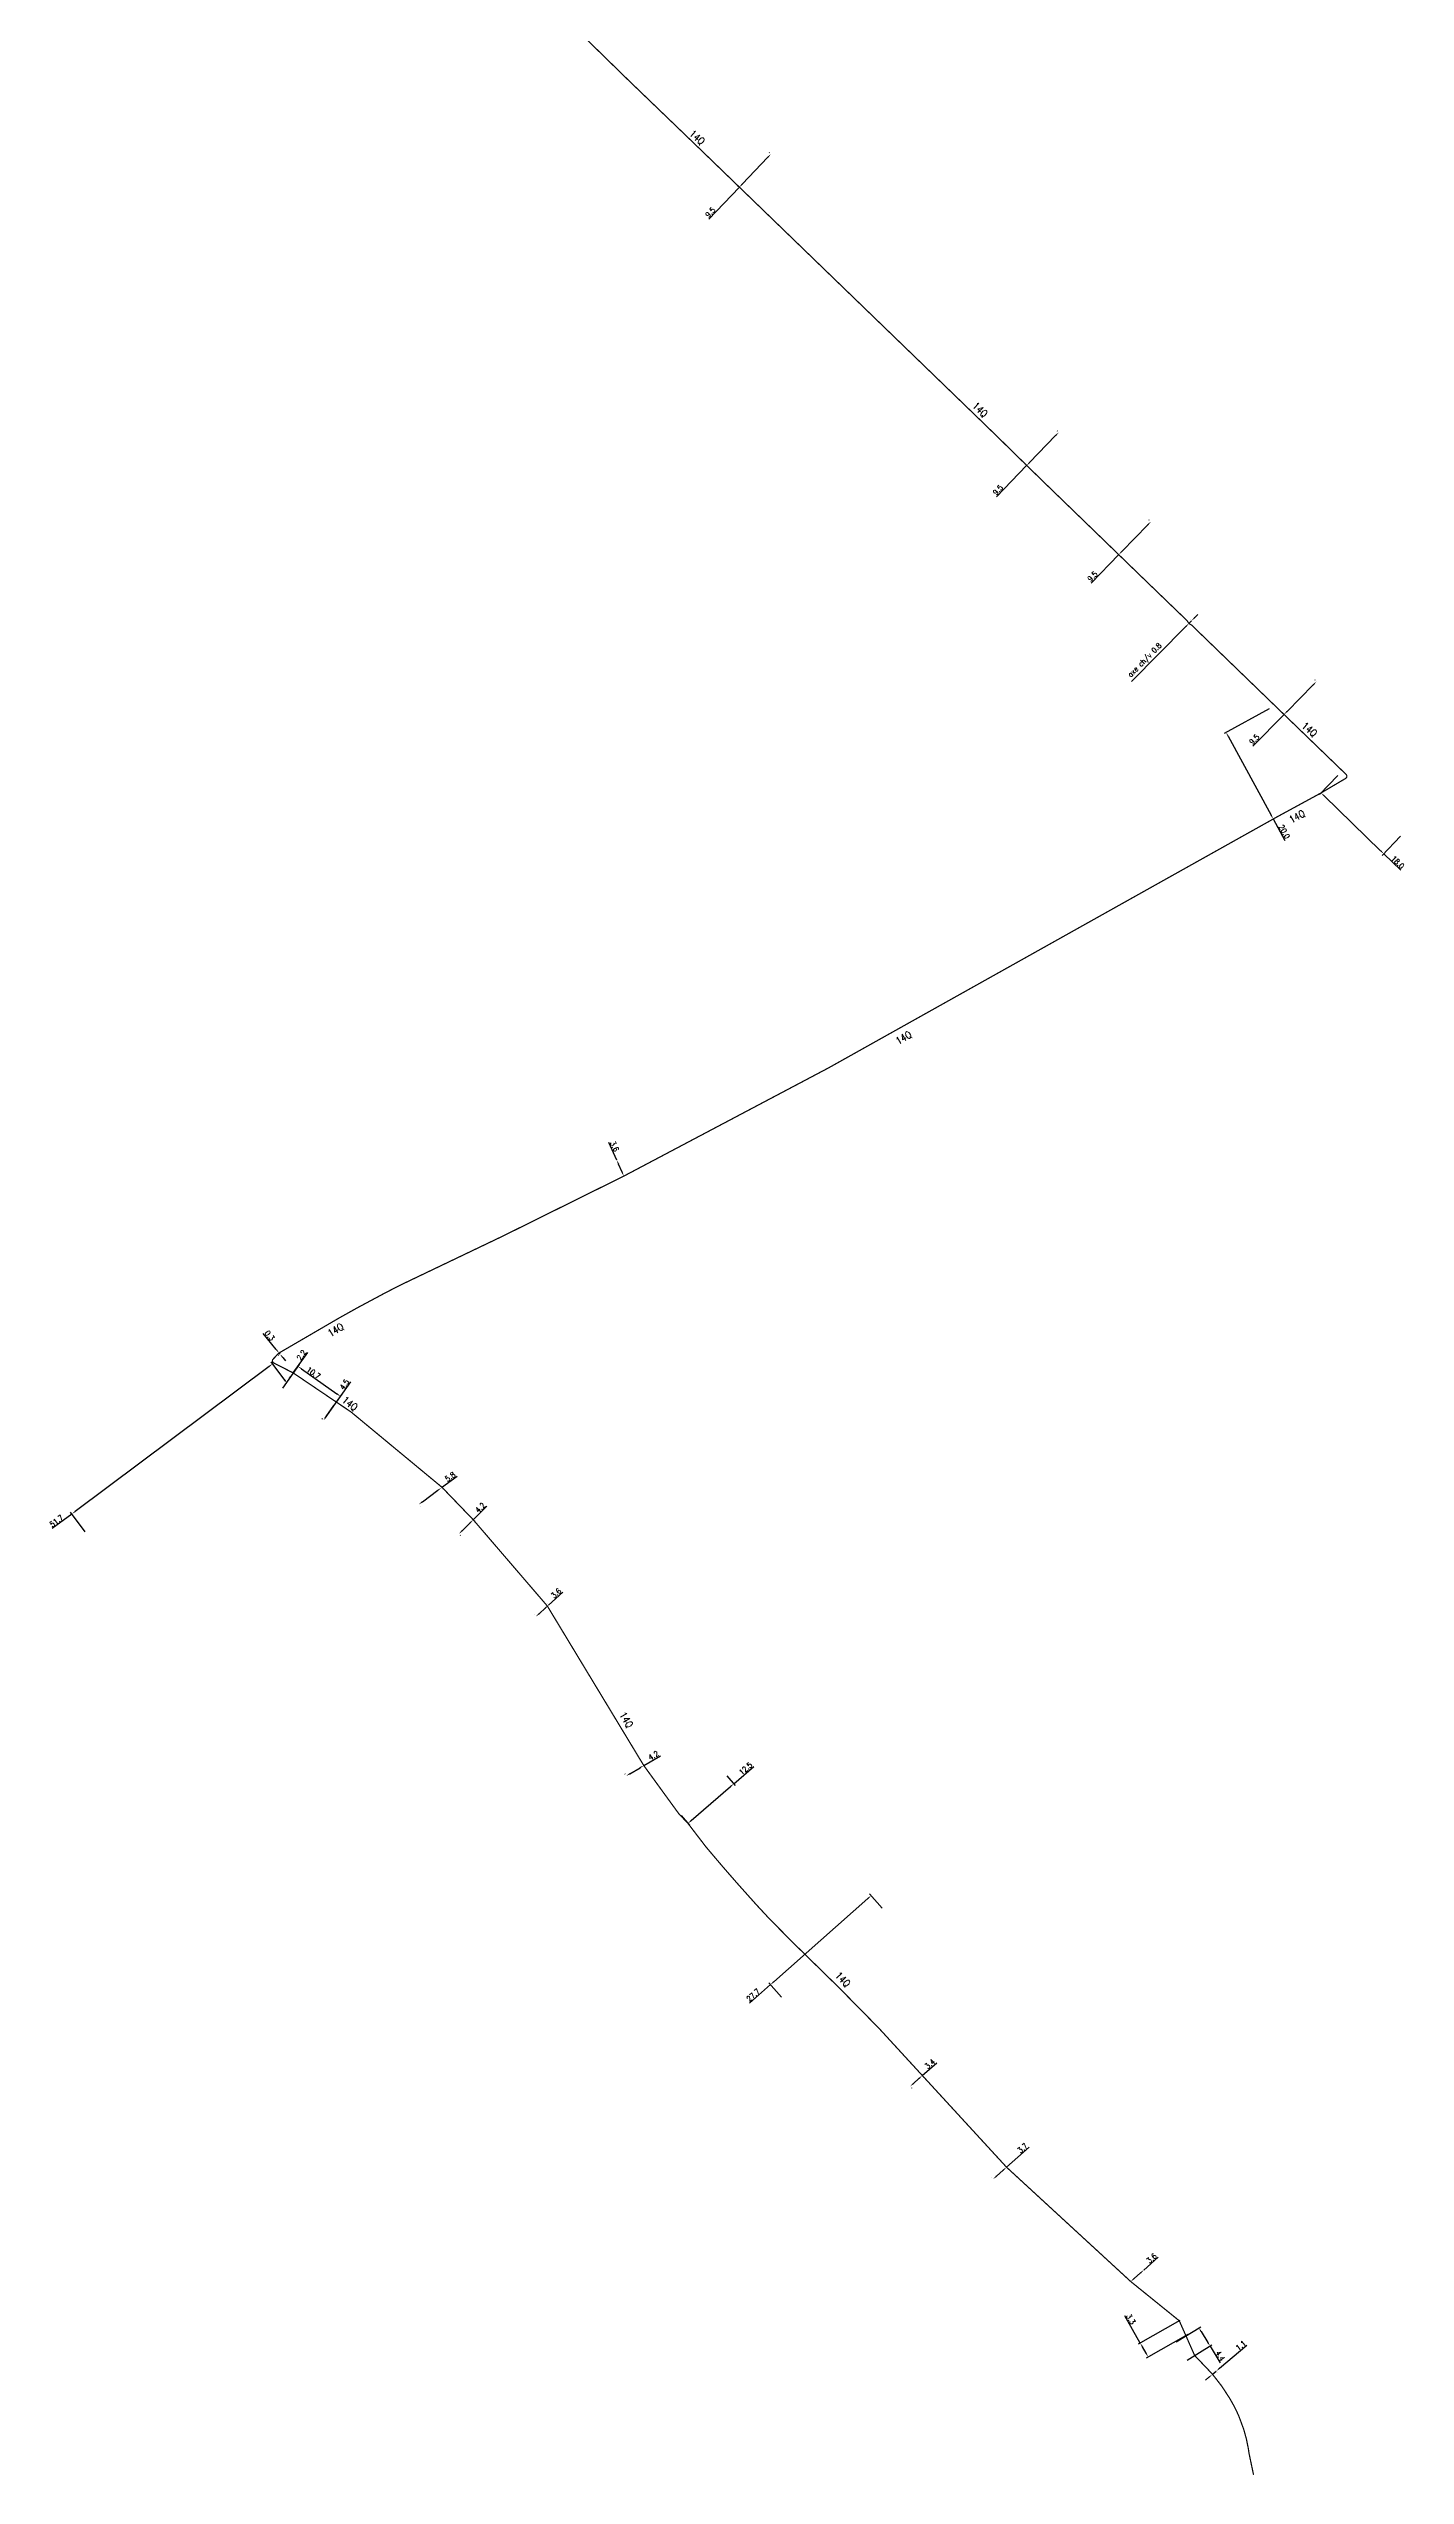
# Model space of a CAD drawing. Header units: millimetres. Extents: x 168002 to 380031, y 128000 to 129000.
# Drawn here: x 168332 to 168611, y 128000 to 128500 of the extents above; entities that cross this region are included whole.
import ezdxf
from ezdxf.enums import TextEntityAlignment as Align

# ---------------------------------------------------------------- set-up
doc = ezdxf.new("R2010")
doc.units = ezdxf.units.MM
doc.header["$PDMODE"] = 34
doc.layers.get('Defpoints').update_dxf_attribs({"linetype": 'CONTINUOUS'})
doc.layers.add('S_100', color=5, linetype='CONTINUOUS')
doc.styles.get("Standard").update_dxf_attribs({"font": 'romans.shx', "width": 0.85})
doc.dimstyles.get("Standard").update_dxf_attribs({"dimtxt": 1.5, "dimasz": 1.2, "dimexe": 0.625, "dimexo": 0.625, "dimgap": 0.25, "dimtad": 1, "dimdec": 1, "dimzin": 0, "dimdsep": 46, "dimtxsty": 'Standard', "dimcen": -0.5, "dimadec": 0, "dimazin": 0, "dimtfac": 1, "dimtdec": 1, "dimtmove": 0, "dimatfit": 3, "dimfxl": 0, "dimtolj": 1, "dimtzin": 0, "dimarcsym": 0})

# ---------------------------------------------------------------- blocks, each defined once
blk = doc.blocks.new('*D0')
at = {"layer": 'Defpoints', "color": 0, "linetype": 'Continuous', "transparency": 16777216}
for p in [(168571.59, 128020.7), (168572.43, 128021.41), (168572.44, 128021.4)]:
    blk.add_point(p, dxfattribs=at)
at = {"layer": 'S_100', "color": 0, "linetype": 'Continuous', "lineweight": -2, "transparency": 16777216}
for p, q in [((168573.13, 128021.98), (168578.71, 128026.72)), ((168570.92, 128020.11), (168570.23, 128019.52)), ((168571.6, 128020.69), (168572.44, 128021.4)), ((168571.9, 128020.34), (168571.91, 128020.33)), ((168572.74, 128021.05), (168572.75, 128021.04))]:
    blk.add_line(p, q, dxfattribs=at)
at = {"layer": 'S_100', "color": 0, "linetype": 'Continuous', "transparency": 16777216}
for points in [[(168570.82, 128020.22), (168571.01, 128019.99), (168571.6, 128020.69)], [(168573.03, 128022.1), (168573.22, 128021.87), (168572.44, 128021.4)]]:
    blk.add_solid(points, dxfattribs=at)
at = {"layer": 'S_100', "color": 0, "linetype": 'Continuous', "transparency": 16777216, "insert": (168577.48, 128026.66), "char_height": 1.125, "attachment_point": 5, "rotation": 40.3373}
blk.add_mtext('\\A1;1.1', dxfattribs=at)
blk = doc.blocks.new('*D1')
at = {"layer": 'Defpoints', "color": 0, "linetype": 'Continuous', "transparency": 16777216}
for p in [(168568.84, 128030.29), (168563.73, 128027.16), (168566.02, 128023.41)]:
    blk.add_point(p, dxfattribs=at)
at = {"layer": 'S_100', "color": 0, "linetype": 'Continuous', "lineweight": -2, "transparency": 16777216}
for p, q in [((168564.13, 128027.41), (168569.24, 128030.54)), ((168569.31, 128029.53), (168570.67, 128027.31)), ((168566.42, 128023.65), (168571.54, 128026.79)), ((168571.14, 128026.54), (168573.24, 128023.11))]:
    blk.add_line(p, q, dxfattribs=at)
at = {"layer": 'S_100', "color": 0, "linetype": 'Continuous', "transparency": 16777216}
for points in [[(168569.44, 128029.61), (168569.19, 128029.45), (168568.84, 128030.29)], [(168570.8, 128027.39), (168570.54, 128027.23), (168571.14, 128026.54)]]:
    blk.add_solid(points, dxfattribs=at)
at = {"layer": 'S_100', "color": 0, "linetype": 'Continuous', "transparency": 16777216, "insert": (168573.25, 128024.53), "char_height": 1.125, "attachment_point": 5, "rotation": 301.4668}
blk.add_mtext('\\A1;4.4', dxfattribs=at)
blk = doc.blocks.new('*D2')
at = {"layer": 'Defpoints', "color": 0, "linetype": 'Continuous', "transparency": 16777216}
for p in [(168565.36, 128032.05), (168566.99, 128029.19), (168558.4, 128024.29)]:
    blk.add_point(p, dxfattribs=at)
at = {"layer": 'S_100', "color": 0, "linetype": 'Continuous', "lineweight": -2, "transparency": 16777216}
for p, q in [((168556.77, 128027.16), (168553.57, 128032.76)), ((168564.95, 128031.82), (168556.36, 128026.93)), ((168566.58, 128028.95), (168557.99, 128024.06)), ((168557.95, 128025.07), (168557.21, 128026.38))]:
    blk.add_line(p, q, dxfattribs=at)
at = {"layer": 'S_100', "color": 0, "linetype": 'Continuous', "transparency": 16777216}
for points in [[(168557.34, 128026.45), (168557.08, 128026.3), (168556.77, 128027.16)], [(168558.08, 128025.15), (168557.82, 128025), (168558.4, 128024.29)]]:
    blk.add_solid(points, dxfattribs=at)
at = {"layer": 'S_100', "color": 0, "linetype": 'Continuous', "transparency": 16777216, "insert": (168554.81, 128032.1), "char_height": 1.125, "attachment_point": 5, "rotation": 299.6676}
blk.add_mtext('\\A1;3.3', dxfattribs=at)
blk = doc.blocks.new('*D3')
at = {"layer": 'Defpoints', "color": 0, "linetype": 'Continuous', "transparency": 16777216}
for p in [(168554.79, 128039.85), (168557.5, 128042.22), (168557.5, 128042.22)]:
    blk.add_point(p, dxfattribs=at)
at = {"layer": 'S_100', "color": 0, "linetype": 'Continuous', "lineweight": -2, "transparency": 16777216}
for p, q in [((168557.5, 128042.22), (168560.48, 128044.84)), ((168555.47, 128040.44), (168556.82, 128041.63))]:
    blk.add_line(p, q, dxfattribs=at)
at = {"layer": 'S_100', "color": 0, "linetype": 'Continuous', "transparency": 16777216}
for points in [[(168555.37, 128040.55), (168555.57, 128040.33), (168554.79, 128039.85)], [(168556.72, 128041.74), (168556.92, 128041.51), (168557.5, 128042.22)]]:
    blk.add_solid(points, dxfattribs=at)
at = {"layer": 'S_100', "color": 0, "linetype": 'Continuous', "transparency": 16777216, "insert": (168559.1, 128044.62), "char_height": 1.125, "attachment_point": 5, "rotation": 41.2742}
blk.add_mtext('\\A1;3.6', dxfattribs=at)
blk = doc.blocks.new('*D4')
at = {"layer": 'Defpoints', "color": 0, "linetype": 'Continuous', "transparency": 16777216}
for p in [(168529.2, 128063.4), (168526.43, 128060.95), (168526.43, 128060.94)]:
    blk.add_point(p, dxfattribs=at)
at = {"layer": 'S_100', "color": 0, "linetype": 'Continuous', "lineweight": -2, "transparency": 16777216}
for p, q in [((168527.1, 128061.55), (168528.52, 128062.81)), ((168528.89, 128063.75), (168528.88, 128063.76)), ((168529.19, 128063.41), (168533.89, 128067.57)), ((168526.12, 128061.29), (168526.12, 128061.3))]:
    blk.add_line(p, q, dxfattribs=at)
at = {"layer": 'S_100', "color": 0, "linetype": 'Continuous', "transparency": 16777216}
for points in [[(168528.42, 128062.92), (168528.62, 128062.7), (168529.19, 128063.41)], [(168527, 128061.66), (168527.2, 128061.43), (168526.43, 128060.95)]]:
    blk.add_solid(points, dxfattribs=at)
at = {"layer": 'S_100', "color": 0, "linetype": 'Continuous', "transparency": 16777216, "insert": (168532.5, 128067.34), "char_height": 1.125, "attachment_point": 5, "rotation": 41.5813}
blk.add_mtext('\\A1;3.7', dxfattribs=at)
blk = doc.blocks.new('*D5')
at = {"layer": 'Defpoints', "color": 0, "linetype": 'Continuous', "transparency": 16777216}
for p in [(168509.28, 128080.09), (168509.32, 128080.05), (168511.78, 128082.33)]:
    blk.add_point(p, dxfattribs=at)
at = {"layer": 'S_100', "color": 0, "linetype": 'Continuous', "lineweight": -2, "transparency": 16777216}
for p, q in [((168511.81, 128082.29), (168514.79, 128084.95)), ((168509.59, 128079.74), (168509.63, 128079.7)), ((168509.99, 128080.65), (168511.14, 128081.69)), ((168512.09, 128081.98), (168512.13, 128081.94))]:
    blk.add_line(p, q, dxfattribs=at)
at = {"layer": 'S_100', "color": 0, "linetype": 'Continuous', "transparency": 16777216}
for points in [[(168509.89, 128080.76), (168510.09, 128080.54), (168509.32, 128080.05)], [(168511.04, 128081.8), (168511.24, 128081.57), (168511.81, 128082.29)]]:
    blk.add_solid(points, dxfattribs=at)
at = {"layer": 'S_100', "color": 0, "linetype": 'Continuous', "transparency": 16777216, "insert": (168513.39, 128084.7), "char_height": 1.125, "attachment_point": 5, "rotation": 41.852}
blk.add_mtext('\\A1;3.4', dxfattribs=at)
blk = doc.blocks.new('*D6')
at = {"layer": 'Defpoints', "color": 0, "linetype": 'Continuous', "transparency": 16777216}
for p in [(168503.89, 128116.42), (168480.53, 128101.03), (168483.14, 128098.07)]:
    blk.add_point(p, dxfattribs=at)
at = {"layer": 'S_100', "color": 0, "linetype": 'Continuous', "lineweight": -2, "transparency": 16777216}
for p, q in [((168500.6, 128118.78), (168481.2, 128101.62)), ((168503.58, 128116.77), (168500.97, 128119.73)), ((168480.53, 128101.03), (168476.22, 128097.22)), ((168482.83, 128098.42), (168480.22, 128101.38))]:
    blk.add_line(p, q, dxfattribs=at)
at = {"layer": 'S_100', "color": 0, "linetype": 'Continuous', "transparency": 16777216}
for points in [[(168500.5, 128118.89), (168500.7, 128118.67), (168501.28, 128119.38)], [(168481.1, 128101.74), (168481.3, 128101.51), (168480.53, 128101.03)]]:
    blk.add_solid(points, dxfattribs=at)
at = {"layer": 'S_100', "color": 0, "linetype": 'Continuous', "transparency": 16777216, "insert": (168476.96, 128098.87), "char_height": 1.125, "attachment_point": 5, "rotation": 41.4829}
blk.add_mtext('\\A1;27.7', dxfattribs=at)
blk = doc.blocks.new('*D7')
at = {"layer": 'Defpoints', "color": 0, "linetype": 'Continuous', "transparency": 16777216}
for p in [(168471.24, 128144.44), (168472.96, 128142.45), (168461.8, 128136.25)]:
    blk.add_point(p, dxfattribs=at)
at = {"layer": 'S_100', "color": 0, "linetype": 'Continuous', "lineweight": -2, "transparency": 16777216}
for p, q in [((168471.55, 128144.09), (168473.27, 128142.1)), ((168472.96, 128142.45), (168477.08, 128146.02)), ((168464.2, 128134.85), (168472.28, 128141.86)), ((168462.1, 128135.9), (168463.83, 128133.91))]:
    blk.add_line(p, q, dxfattribs=at)
at = {"layer": 'S_100', "color": 0, "linetype": 'Continuous', "transparency": 16777216}
for points in [[(168472.18, 128141.98), (168472.38, 128141.75), (168472.96, 128142.45)], [(168464.1, 128134.97), (168464.3, 128134.74), (168463.52, 128134.26)]]:
    blk.add_solid(points, dxfattribs=at)
at = {"layer": 'S_100', "color": 0, "linetype": 'Continuous', "transparency": 16777216, "insert": (168475.4, 128145.56), "char_height": 1.125, "attachment_point": 5, "rotation": 40.9268}
blk.add_mtext('\\A1;12.5', dxfattribs=at)
blk = doc.blocks.new('*D8')
at = {"layer": 'Defpoints', "color": 0, "linetype": 'Continuous', "transparency": 16777216}
for p in [(168450.76, 128144.04), (168450.78, 128144.01), (168454.42, 128146.17)]:
    blk.add_point(p, dxfattribs=at)
at = {"layer": 'S_100', "color": 0, "linetype": 'Continuous', "lineweight": -2, "transparency": 16777216}
for p, q in [((168454.4, 128146.2), (168457.82, 128148.22)), ((168450.54, 128144.41), (168450.52, 128144.45)), ((168451.54, 128144.5), (168453.63, 128145.74)), ((168454.18, 128146.57), (168454.16, 128146.6))]:
    blk.add_line(p, q, dxfattribs=at)
at = {"layer": 'S_100', "color": 0, "linetype": 'Continuous', "transparency": 16777216}
for points in [[(168451.46, 128144.63), (168451.61, 128144.37), (168450.76, 128144.04)], [(168453.55, 128145.87), (168453.7, 128145.61), (168454.4, 128146.2)]]:
    blk.add_solid(points, dxfattribs=at)
at = {"layer": 'S_100', "color": 0, "linetype": 'Continuous', "transparency": 16777216, "insert": (168456.41, 128148.26), "char_height": 1.125, "attachment_point": 5, "rotation": 30.6422}
blk.add_mtext('\\A1;4.2', dxfattribs=at)
blk = doc.blocks.new('*D9')
at = {"layer": 'Defpoints', "color": 0, "linetype": 'Continuous', "transparency": 16777216}
for p in [(168434.79, 128179.26), (168432.15, 128176.88), (168432.15, 128176.87)]:
    blk.add_point(p, dxfattribs=at)
at = {"layer": 'S_100', "color": 0, "linetype": 'Continuous', "lineweight": -2, "transparency": 16777216}
for p, q in [((168432.82, 128177.48), (168434.11, 128178.66)), ((168434.47, 128179.6), (168434.47, 128179.61)), ((168434.78, 128179.26), (168437.73, 128181.93)), ((168431.84, 128177.22), (168431.83, 128177.23))]:
    blk.add_line(p, q, dxfattribs=at)
at = {"layer": 'S_100', "color": 0, "linetype": 'Continuous', "transparency": 16777216}
for points in [[(168434.01, 128178.77), (168434.21, 128178.54), (168434.78, 128179.26)], [(168432.72, 128177.59), (168432.92, 128177.37), (168432.15, 128176.88)]]:
    blk.add_solid(points, dxfattribs=at)
at = {"layer": 'S_100', "color": 0, "linetype": 'Continuous', "transparency": 16777216, "insert": (168436.34, 128181.69), "char_height": 1.125, "attachment_point": 5, "rotation": 42.1435}
blk.add_mtext('\\A1;3.6', dxfattribs=at)
blk = doc.blocks.new('*D10')
at = {"layer": 'Defpoints', "color": 0, "linetype": 'Continuous', "transparency": 16777216}
for p in [(168416.22, 128194), (168416.29, 128193.93), (168419.17, 128196.92)]:
    blk.add_point(p, dxfattribs=at)
at = {"layer": 'S_100', "color": 0, "linetype": 'Continuous', "lineweight": -2, "transparency": 16777216}
for p, q in [((168419.24, 128196.85), (168422.06, 128199.65)), ((168416.55, 128193.67), (168416.62, 128193.6)), ((168416.93, 128194.56), (168418.6, 128196.22)), ((168419.5, 128196.59), (168419.57, 128196.52))]:
    blk.add_line(p, q, dxfattribs=at)
at = {"layer": 'S_100', "color": 0, "linetype": 'Continuous', "transparency": 16777216}
for points in [[(168416.82, 128194.67), (168417.04, 128194.46), (168416.29, 128193.93)], [(168418.49, 128196.32), (168418.71, 128196.11), (168419.24, 128196.85)]]:
    blk.add_solid(points, dxfattribs=at)
at = {"layer": 'S_100', "color": 0, "linetype": 'Continuous', "transparency": 16777216, "insert": (168420.69, 128199.34), "char_height": 1.125, "attachment_point": 5, "rotation": 44.7237}
blk.add_mtext('\\A1;4.2', dxfattribs=at)
blk = doc.blocks.new('*D11')
at = {"layer": 'Defpoints', "color": 0, "linetype": 'Continuous', "transparency": 16777216}
for p in [(168412.7, 128203.47), (168408.04, 128200.02), (168408.05, 128200.01)]:
    blk.add_point(p, dxfattribs=at)
at = {"layer": 'S_100', "color": 0, "linetype": 'Continuous', "lineweight": -2, "transparency": 16777216}
for p, q in [((168408.77, 128200.55), (168411.98, 128202.93)), ((168412.71, 128203.46), (168415.9, 128205.83)), ((168412.98, 128203.09), (168412.99, 128203.09)), ((168408.32, 128199.64), (168408.32, 128199.64))]:
    blk.add_line(p, q, dxfattribs=at)
at = {"layer": 'S_100', "color": 0, "linetype": 'Continuous', "transparency": 16777216}
for points in [[(168411.89, 128203.05), (168412.07, 128202.81), (168412.71, 128203.46)], [(168408.68, 128200.67), (168408.86, 128200.43), (168408.05, 128200.01)]]:
    blk.add_solid(points, dxfattribs=at)
at = {"layer": 'S_100', "color": 0, "linetype": 'Continuous', "transparency": 16777216, "insert": (168414.5, 128205.72), "char_height": 1.125, "attachment_point": 5, "rotation": 36.5068}
blk.add_mtext('\\A1;5.8', dxfattribs=at)
blk = doc.blocks.new('*D12')
at = {"layer": 'Defpoints', "color": 0, "linetype": 'Continuous', "transparency": 16777216}
for p in [(168391.17, 128220.99), (168388.43, 128217.42), (168388.57, 128217.32)]:
    blk.add_point(p, dxfattribs=at)
at = {"layer": 'S_100', "color": 0, "linetype": 'Continuous', "lineweight": -2, "transparency": 16777216}
for p, q in [((168391.03, 128221.09), (168393.98, 128225.26)), ((168388.95, 128218.15), (168390.51, 128220.36)), ((168390.79, 128221.26), (168390.65, 128221.36)), ((168388.19, 128217.59), (168388.05, 128217.69))]:
    blk.add_line(p, q, dxfattribs=at)
at = {"layer": 'S_100', "color": 0, "linetype": 'Continuous', "transparency": 16777216}
for points in [[(168388.83, 128218.24), (168389.08, 128218.06), (168388.43, 128217.42)], [(168390.39, 128220.44), (168390.63, 128220.27), (168391.03, 128221.09)]]:
    blk.add_solid(points, dxfattribs=at)
at = {"layer": 'S_100', "color": 0, "linetype": 'Continuous', "transparency": 16777216, "insert": (168392.68, 128224.72), "char_height": 1.125, "attachment_point": 5, "rotation": 54.7462}
blk.add_mtext('\\A1;4.5', dxfattribs=at)
blk = doc.blocks.new('*D13')
at = {"layer": 'Defpoints', "color": 0, "linetype": 'Continuous', "transparency": 16777216}
for p in [(168379.7, 128223.59), (168391.87, 128222.28), (168388.43, 128217.42)]:
    blk.add_point(p, dxfattribs=at)
at = {"layer": 'S_100', "color": 0, "linetype": 'Continuous', "lineweight": -2, "transparency": 16777216}
for p, q in [((168379.97, 128223.97), (168383.4, 128228.83)), ((168383.87, 128227.93), (168391.13, 128222.79)), ((168388.7, 128217.8), (168392.14, 128222.66))]:
    blk.add_line(p, q, dxfattribs=at)
at = {"layer": 'S_100', "color": 0, "linetype": 'Continuous', "transparency": 16777216}
for points in [[(168383.95, 128228.05), (168383.78, 128227.81), (168383.13, 128228.45)], [(168391.22, 128222.92), (168391.05, 128222.67), (168391.87, 128222.28)]]:
    blk.add_solid(points, dxfattribs=at)
at = {"layer": 'S_100', "color": 0, "linetype": 'Continuous', "transparency": 16777216, "insert": (168386.32, 128227.12), "char_height": 1.125, "attachment_point": 5, "rotation": 324.7462}
blk.add_mtext('\\A1;10.7', dxfattribs=at)
blk = doc.blocks.new('*D14')
at = {"layer": 'Defpoints', "color": 0, "linetype": 'Continuous', "transparency": 16777216}
for p in [(168380.87, 128225.3), (168380.89, 128225.29), (168382.16, 128227.08)]:
    blk.add_point(p, dxfattribs=at)
at = {"layer": 'S_100', "color": 0, "linetype": 'Continuous', "lineweight": -2, "transparency": 16777216}
for p, q in [((168382.14, 128227.1), (168385.13, 128231.33)), ((168380.51, 128225.56), (168380.49, 128225.57)), ((168381.39, 128226.04), (168381.62, 128226.36)), ((168381.78, 128227.35), (168381.76, 128227.37))]:
    blk.add_line(p, q, dxfattribs=at)
at = {"layer": 'S_100', "color": 0, "linetype": 'Continuous', "transparency": 16777216}
for points in [[(168381.27, 128226.12), (168381.51, 128225.95), (168380.87, 128225.3)], [(168381.5, 128226.45), (168381.74, 128226.28), (168382.14, 128227.1)]]:
    blk.add_solid(points, dxfattribs=at)
at = {"layer": 'S_100', "color": 0, "linetype": 'Continuous', "transparency": 16777216, "insert": (168383.83, 128230.79), "char_height": 1.125, "attachment_point": 5, "rotation": 54.7462}
blk.add_mtext('\\A1;2.2', dxfattribs=at)
blk = doc.blocks.new('*D15')
at = {"layer": 'Defpoints', "color": 0, "linetype": 'Continuous', "transparency": 16777216}
for p in [(168380.9, 128224.97), (168336.49, 128198.03), (168339.5, 128194.01)]:
    blk.add_point(p, dxfattribs=at)
at = {"layer": 'S_100', "color": 0, "linetype": 'Continuous', "lineweight": -2, "transparency": 16777216}
for p, q in [((168377.18, 128228.45), (168337.21, 128198.57)), ((168380.62, 128225.34), (168377.62, 128229.36)), ((168336.49, 128198.03), (168332.46, 128195.02)), ((168339.21, 128194.39), (168336.21, 128198.41))]:
    blk.add_line(p, q, dxfattribs=at)
at = {"layer": 'S_100', "color": 0, "linetype": 'Continuous', "transparency": 16777216}
for points in [[(168377.09, 128228.57), (168377.27, 128228.33), (168377.9, 128228.99)], [(168337.12, 128198.69), (168337.3, 128198.45), (168336.49, 128198.03)]]:
    blk.add_solid(points, dxfattribs=at)
at = {"layer": 'S_100', "color": 0, "linetype": 'Continuous', "transparency": 16777216, "insert": (168333.32, 128196.6), "char_height": 1.125, "attachment_point": 5, "rotation": 36.7782}
blk.add_mtext('\\A1;51.7', dxfattribs=at)
blk = doc.blocks.new('*D16')
at = {"layer": 'Defpoints', "color": 0, "linetype": 'Continuous', "transparency": 16777216}
for p in [(168379.26, 128231.25), (168379.41, 128230.98), (168379.45, 128231.02)]:
    blk.add_point(p, dxfattribs=at)
at = {"layer": 'S_100', "color": 0, "linetype": 'Continuous', "lineweight": -2, "transparency": 16777216}
for p, q in [((168378.65, 128231.92), (168375.96, 128235.24)), ((168378.9, 128230.96), (168378.85, 128230.92)), ((168379.09, 128230.73), (168379.04, 128230.69)), ((168379.41, 128230.98), (168379.22, 128231.22)), ((168379.97, 128230.28), (168380.54, 128229.58))]:
    blk.add_line(p, q, dxfattribs=at)
at = {"layer": 'S_100', "color": 0, "linetype": 'Continuous', "transparency": 16777216}
for points in [[(168378.77, 128232.01), (168378.53, 128231.82), (168379.22, 128231.22)], [(168380.09, 128230.38), (168379.85, 128230.19), (168379.41, 128230.98)]]:
    blk.add_solid(points, dxfattribs=at)
at = {"layer": 'S_100', "color": 0, "linetype": 'Continuous', "transparency": 16777216, "insert": (168377.29, 128234.79), "char_height": 1.125, "attachment_point": 5, "rotation": 308.9512}
blk.add_mtext('\\A1;0.3', dxfattribs=at)
blk = doc.blocks.new('*D17')
at = {"layer": 'Defpoints', "color": 0, "linetype": 'Continuous', "transparency": 16777216}
for p in [(168448.83, 128270.96), (168448.83, 128270.96), (168450.29, 128267.67)]:
    blk.add_point(p, dxfattribs=at)
at = {"layer": 'S_100', "color": 0, "linetype": 'Continuous', "lineweight": -2, "transparency": 16777216}
for p, q in [((168448.83, 128270.96), (168447.22, 128274.59)), ((168449.93, 128268.49), (168449.2, 128270.13))]:
    blk.add_line(p, q, dxfattribs=at)
at = {"layer": 'S_100', "color": 0, "linetype": 'Continuous', "transparency": 16777216}
for points in [[(168449.34, 128270.19), (168449.06, 128270.07), (168448.83, 128270.96)], [(168450.07, 128268.55), (168449.79, 128268.43), (168450.29, 128267.67)]]:
    blk.add_solid(points, dxfattribs=at)
at = {"layer": 'S_100', "color": 0, "linetype": 'Continuous', "transparency": 16777216, "insert": (168448.39, 128273.81), "char_height": 1.125, "attachment_point": 5, "rotation": 293.9453}
blk.add_mtext('\\A1;3.6', dxfattribs=at)
blk = doc.blocks.new('*D18')
at = {"layer": 'Defpoints', "color": 0, "linetype": 'Continuous', "transparency": 16777216}
for p in [(168597.85, 128350.57), (168610.76, 128338.03), (168606.96, 128334.11)]:
    blk.add_point(p, dxfattribs=at)
at = {"layer": 'S_100', "color": 0, "linetype": 'Continuous', "lineweight": -2, "transparency": 16777216}
for p, q in [((168597.52, 128350.23), (168593.72, 128346.31)), ((168594.69, 128346.02), (168606.32, 128334.74)), ((168610.44, 128337.7), (168606.63, 128333.78)), ((168606.96, 128334.11), (168610.46, 128330.72))]:
    blk.add_line(p, q, dxfattribs=at)
at = {"layer": 'S_100', "color": 0, "linetype": 'Continuous', "transparency": 16777216}
for points in [[(168594.8, 128346.13), (168594.59, 128345.92), (168594.05, 128346.65)], [(168606.42, 128334.85), (168606.21, 128334.63), (168606.96, 128334.11)]]:
    blk.add_solid(points, dxfattribs=at)
at = {"layer": 'S_100', "color": 0, "linetype": 'Continuous', "transparency": 16777216, "insert": (168609.85, 128332.35), "char_height": 1.125, "attachment_point": 5, "rotation": 315.8521}
blk.add_mtext('\\A1;18.0', dxfattribs=at)
blk = doc.blocks.new('*D19')
at = {"layer": 'Defpoints', "color": 0, "linetype": 'Continuous', "transparency": 16777216}
for p in [(168583.76, 128364.17), (168593.47, 128346.34), (168584.17, 128341.28)]:
    blk.add_point(p, dxfattribs=at)
at = {"layer": 'S_100', "color": 0, "linetype": 'Continuous', "lineweight": -2, "transparency": 16777216}
for p, q in [((168583.35, 128363.95), (168574.05, 128358.88)), ((168574.89, 128358.32), (168583.74, 128342.07)), ((168593.06, 128346.12), (168583.76, 128341.05)), ((168584.17, 128341.28), (168586.58, 128336.85))]:
    blk.add_line(p, q, dxfattribs=at)
at = {"layer": 'S_100', "color": 0, "linetype": 'Continuous', "transparency": 16777216}
for points in [[(168575.02, 128358.39), (168574.76, 128358.24), (168574.46, 128359.11)], [(168583.87, 128342.14), (168583.61, 128341.99), (168584.17, 128341.28)]]:
    blk.add_solid(points, dxfattribs=at)
at = {"layer": 'S_100', "color": 0, "linetype": 'Continuous', "transparency": 16777216, "insert": (168586.45, 128338.65), "char_height": 1.125, "attachment_point": 5, "rotation": 298.5735}
blk.add_mtext('\\A1;20.0', dxfattribs=at)
blk = doc.blocks.new('*D20')
at = {"layer": 'Defpoints', "color": 0, "linetype": 'Continuous', "transparency": 16777216}
for p in [(168593.07, 128369.58), (168593.13, 128369.52), (168586.46, 128362.76)]:
    blk.add_point(p, dxfattribs=at)
at = {"layer": 'S_100', "color": 0, "linetype": 'Continuous', "lineweight": -2, "transparency": 16777216}
for p, q in [((168592.44, 128368.94), (168587.03, 128363.45)), ((168592.8, 128369.85), (168592.74, 128369.91)), ((168586.4, 128362.81), (168579.97, 128356.3)), ((168586.12, 128363.09), (168586.07, 128363.14))]:
    blk.add_line(p, q, dxfattribs=at)
at = {"layer": 'S_100', "color": 0, "linetype": 'Continuous', "transparency": 16777216}
for points in [[(168592.33, 128369.04), (168592.55, 128368.83), (168593.07, 128369.58)], [(168586.93, 128363.56), (168587.14, 128363.35), (168586.4, 128362.81)]]:
    blk.add_solid(points, dxfattribs=at)
at = {"layer": 'S_100', "color": 0, "linetype": 'Continuous', "transparency": 16777216, "insert": (168580.27, 128357.67), "char_height": 1.125, "attachment_point": 5, "rotation": 45.3838}
blk.add_mtext('\\A1;9.5', dxfattribs=at)
blk = doc.blocks.new('*D21')
at = {"layer": 'Defpoints', "color": 0, "linetype": 'Continuous', "transparency": 16777216}
for p in [(168566.79, 128381.56), (168567.35, 128382.14), (168567.36, 128382.13)]:
    blk.add_point(p, dxfattribs=at)
at = {"layer": 'S_100', "color": 0, "linetype": 'Continuous', "lineweight": -2, "transparency": 16777216}
for p, q in [((168567.99, 128382.78), (168568.62, 128383.42)), ((168566.16, 128380.93), (168554.94, 128369.58)), ((168566.46, 128381.89), (168566.46, 128381.9)), ((168567.35, 128382.14), (168566.79, 128381.57)), ((168567.02, 128382.46), (168567.02, 128382.47))]:
    blk.add_line(p, q, dxfattribs=at)
at = {"layer": 'S_100', "color": 0, "linetype": 'Continuous', "transparency": 16777216}
for points in [[(168567.88, 128382.88), (168568.09, 128382.67), (168567.35, 128382.14)], [(168566.05, 128381.03), (168566.27, 128380.82), (168566.79, 128381.57)]]:
    blk.add_solid(points, dxfattribs=at)
at = {"layer": 'S_100', "color": 0, "linetype": 'Continuous', "transparency": 16777216, "insert": (168557.77, 128373.92), "char_height": 1.125, "attachment_point": 5, "rotation": 45.3298}
blk.add_mtext('\\A1;axe ch/v 0.8', dxfattribs=at)
blk = doc.blocks.new('*D22')
at = {"layer": 'Defpoints', "color": 0, "linetype": 'Continuous', "transparency": 16777216}
for p in [(168558.96, 128402.57), (168558.97, 128402.57), (168552.34, 128395.76)]:
    blk.add_point(p, dxfattribs=at)
at = {"layer": 'S_100', "color": 0, "linetype": 'Continuous', "lineweight": -2, "transparency": 16777216}
for p, q in [((168558.63, 128402.89), (168558.63, 128402.9)), ((168558.33, 128401.93), (168552.96, 128396.41)), ((168552.33, 128395.77), (168546.62, 128389.9)), ((168552.01, 128396.09), (168552, 128396.09))]:
    blk.add_line(p, q, dxfattribs=at)
at = {"layer": 'S_100', "color": 0, "linetype": 'Continuous', "transparency": 16777216}
for points in [[(168558.23, 128402.03), (168558.44, 128401.82), (168558.96, 128402.57)], [(168552.86, 128396.52), (168553.07, 128396.31), (168552.33, 128395.77)]]:
    blk.add_solid(points, dxfattribs=at)
at = {"layer": 'S_100', "color": 0, "linetype": 'Continuous', "transparency": 16777216, "insert": (168546.91, 128391.27), "char_height": 1.125, "attachment_point": 5, "rotation": 45.7675}
blk.add_mtext('\\A1;9.5', dxfattribs=at)
blk = doc.blocks.new('*D23')
at = {"layer": 'Defpoints', "color": 0, "linetype": 'Continuous', "transparency": 16777216}
for p in [(168539.94, 128420.94), (168540.04, 128420.85), (168533.43, 128414.02)]:
    blk.add_point(p, dxfattribs=at)
at = {"layer": 'S_100', "color": 0, "linetype": 'Continuous', "lineweight": -2, "transparency": 16777216}
for p, q in [((168539.32, 128420.29), (168533.96, 128414.76)), ((168539.7, 128421.17), (168539.61, 128421.26)), ((168533.34, 128414.11), (168527.13, 128407.7)), ((168533.09, 128414.35), (168533, 128414.44))]:
    blk.add_line(p, q, dxfattribs=at)
at = {"layer": 'S_100', "color": 0, "linetype": 'Continuous', "transparency": 16777216}
for points in [[(168539.21, 128420.39), (168539.42, 128420.19), (168539.94, 128420.94)], [(168533.85, 128414.86), (168534.07, 128414.65), (168533.34, 128414.11)]]:
    blk.add_solid(points, dxfattribs=at)
at = {"layer": 'S_100', "color": 0, "linetype": 'Continuous', "transparency": 16777216, "insert": (168527.42, 128409.08), "char_height": 1.125, "attachment_point": 5, "rotation": 45.9328}
blk.add_mtext('\\A1;9.5', dxfattribs=at)
blk = doc.blocks.new('*D24')
at = {"layer": 'Defpoints', "color": 0, "linetype": 'Continuous', "transparency": 16777216}
for p in [(168480.61, 128478.31), (168480.68, 128478.25), (168474.13, 128471.37)]:
    blk.add_point(p, dxfattribs=at)
at = {"layer": 'S_100', "color": 0, "linetype": 'Continuous', "lineweight": -2, "transparency": 16777216}
for p, q in [((168480.34, 128478.57), (168480.27, 128478.64)), ((168479.99, 128477.66), (168474.68, 128472.09)), ((168474.06, 128471.44), (168467.84, 128464.91)), ((168473.79, 128471.69), (168473.72, 128471.76))]:
    blk.add_line(p, q, dxfattribs=at)
at = {"layer": 'S_100', "color": 0, "linetype": 'Continuous', "transparency": 16777216}
for points in [[(168479.88, 128477.76), (168480.1, 128477.56), (168480.61, 128478.31)], [(168474.57, 128472.19), (168474.79, 128471.98), (168474.06, 128471.44)]]:
    blk.add_solid(points, dxfattribs=at)
at = {"layer": 'S_100', "color": 0, "linetype": 'Continuous', "transparency": 16777216, "insert": (168468.12, 128466.29), "char_height": 1.125, "attachment_point": 5, "rotation": 46.3766}
blk.add_mtext('\\A1;9.5', dxfattribs=at)

msp = doc.modelspace()

# ---------------------------------------------------------------- linework, layer by layer
at = {"layer": 'S_100'}
msp.add_lwpolyline([(168580.11, 128000, 0.25, 0.25, 0), (168580.1, 128000.08, 0.25, 0.25, 0), (168580.1, 128000.08, 0.25, 0.25, 0), (168580.1, 128000.08, 0.25, 0.25, 0), (168579.19, 128004.41, 0.25, 0.25, 0), (168579.04, 128005.43, 0.25, 0.25, 0), (168578.63, 128007.43, 0.25, 0.25, 0), (168578.09, 128009.38, 0.25, 0.25, 0), (168577.04, 128012.22, 0.25, 0.25, 0), (168576.17, 128014.05, 0.25, 0.25, 0), (168575.16, 128015.84, 0.25, 0.25, 0), (168573.48, 128018.39, 0.25, 0.25, 0), (168571.64, 128020.75, 0.25, 0.25, 0.024921), (168571.61, 128020.79, 0.25, 0.25, 0), (168568.04, 128024.54, 0.25, 0.25, -0.086193), (168567.94, 128024.68, 0.25, 0.25, 0), (168564.86, 128031.63, 0.25, 0.25, 0.119092), (168564.72, 128031.82, 0.25, 0.25, 0), (168554.79, 128039.85, 0.25, 0.25, 0), (168529.21, 128063.39, 0.25, 0.25, -0.020935), (168529.18, 128063.42, 0.25, 0.25, 0), (168502.84, 128092.09, 0.25, 0.25, 0), (168494.6, 128100.46, 0.25, 0.25, 0), (168485.27, 128109.59, 0.25, 0.25, 0), (168480.32, 128114.59, 0.25, 0.25, 0), (168477.6, 128117.52, 0.25, 0.25, 0), (168473.65, 128121.94, 0.25, 0.25, 0), (168470.67, 128125.36, 0.25, 0.25, 0), (168467.22, 128129.43, 0.25, 0.25, 0), (168463.52, 128134.26, 0.25, 0.25, 0), (168461.59, 128136.31, 0.25, 0.25, 0), (168454.4, 128146.2, 0.25, 0.25, 0), (168434.51, 128179.08, 0.25, 0.25, 0), (168419.24, 128196.85, 0.25, 0.25, 0), (168412.8, 128203.54, 0.25, 0.25, 0), (168393.99, 128219.11, 0.25, 0.25, 0), (168391.03, 128221.09, 0.25, 0.25, 0), (168382.14, 128227.1, 0.25, 0.25, 0), (168378.12, 128229.16, 0.25, 0.25, -0.504402), (168377.99, 128229.96, 0.25, 0.25, 0), (168379.22, 128231.22, 0.25, 0.25, 0), (168391.67, 128238.47, 0.25, 0.25, 0), (168395.34, 128240.52, 0.25, 0.25, 0), (168400.87, 128243.48, 0.25, 0.25, 0), (168404, 128245.1, 0.25, 0.25, 0), (168425.48, 128255.37, 0.25, 0.25, 0), (168450.29, 128267.67, 0.25, 0.25, 0), (168450.29, 128267.67, 0.25, 0.25, 0), (168492.51, 128289.98, 0.25, 0.25, 0), (168585.02, 128341.74, 0.25, 0.25, 0), (168594.05, 128346.65, 0.25, 0.25, 0), (168599.13, 128349.65, 0.25, 0.25, 0.494646), (168599.13, 128350.52, 0.25, 0.25, 0), (168586.43, 128362.78, 0.25, 0.25, 0), (168567.41, 128381.17, 0.25, 0.25, 0.054026), (168567.33, 128381.24, 0.25, 0.25, 0), (168566.89, 128381.51, 0.25, 0.25, -0.110965), (168566.73, 128381.66, 0.25, 0.25, 0), (168566.44, 128382.11, 0.25, 0.25, 0.057276), (168566.37, 128382.19, 0.25, 0.25, 0), (168563.8, 128384.66, 0.25, 0.25, 0), (168556.07, 128392.12, 0.25, 0.25, 0), (168547.96, 128399.98, 0.25, 0.25, 0), (168536.96, 128410.62, 0.25, 0.25, 0), (168530.27, 128417.15, 0.25, 0.25, 0), (168528.22, 128419.17, 0.25, 0.25, 0), (168524.55, 128422.74, 0.25, 0.25, 0), (168466.22, 128479.12, 0.25, 0.25, 0), (168451.16, 128493.61, 0.25, 0.25, 0), (168414.63, 128529.28, 0.25, 0.25, 0)], format="xyseb", dxfattribs=at)

# ---------------------------------------------------------------- texts
at = {"layer": 'S_100', "linetype": 'Continuous', "width": 0.85}
for rotation, p in [(318.1174, (168465.36, 128481.7)), (315.0234, (168523.69, 128425.59)), (319.3123, (168591.6, 128359.68)), (28.3261, (168589.11, 128341.71)), (30.0447, (168508.02, 128296.13)), (31.2429, (168390.92, 128235.91)), (321.5691, (168393.78, 128220.74)), (300.5998, (168450.75, 128155.58)), (313.7504, (168495.41, 128102.07))]:
    msp.add_text('14Q', height=1.5, rotation=rotation, dxfattribs=at).set_placement(p, align=Align.MIDDLE)

# ---------------------------------------------------------------- dimensions: what is measured, and where the dimension line sits
at = {"layer": 'S_100', "linetype": 'Continuous'}
for base, p1, p2, angle, picture, middle in [((168480.61, 128478.31), (168474.13, 128471.37), (168480.68, 128478.25), 46.3766, '*D24', (168468.66, 128465.77)), ((168539.94, 128420.94), (168533.43, 128414.02), (168540.04, 128420.85), 45.9328, '*D23', (168527.96, 128408.56)), ((168558.96, 128402.57), (168552.34, 128395.76), (168558.97, 128402.57), 45.7675, '*D22', (168547.45, 128390.75)), ((168593.07, 128369.58), (168586.46, 128362.76), (168593.13, 128369.52), 45.3838, '*D20', (168580.8, 128357.14)), ((168606.96, 128334.11), (168597.85, 128350.57), (168610.76, 128338.03), 315.8521, '*D18', (168609.33, 128331.81)), ((168448.83, 128270.96), (168450.29, 128267.67), (168448.83, 128270.96), 113.9453, '*D17', (168447.7, 128273.5)), ((168379.41, 128230.98), (168379.26, 128231.25), (168379.45, 128231.02), 308.9512, '*D16', (168376.71, 128234.32)), ((168336.49, 128198.03), (168380.9, 128224.97), (168339.5, 128194.01), 216.7782, '*D15', (168333.77, 128196)), ((168391.87, 128222.28), (168379.7, 128223.59), (168388.43, 128217.42), 324.7462, '*D13', (168385.88, 128226.51)), ((168380.87, 128225.3), (168382.16, 128227.08), (168380.89, 128225.29), 234.7462, '*D14', (168384.44, 128230.35)), ((168388.43, 128217.42), (168391.17, 128220.99), (168388.57, 128217.32), 234.7462, '*D12', (168393.29, 128224.28)), ((168408.05, 128200.01), (168412.7, 128203.47), (168408.04, 128200.02), 216.5068, '*D11', (168414.95, 128205.12)), ((168416.2906, 128193.9295), (168419.1683, 128196.9214), (168416.2196, 128194.0011), 224.7237, '*D10', (168421.2185, 128198.81)), ((168432.1492, 128176.8777), (168434.7854, 128179.2553), (168432.1532, 128176.8733), 222.1435, '*D9', (168436.8469, 128181.1289)), ((168450.76, 128144.04), (168454.42, 128146.17), (168450.78, 128144.01), 210.6422, '*D8', (168456.8, 128147.62)), ((168472.96, 128142.45), (168461.8, 128136.25), (168471.24, 128144.44), 40.9268, '*D7', (168475.89, 128144.99)), ((168480.53, 128101.03), (168503.89, 128116.42), (168483.14, 128098.07), 221.4829, '*D6', (168477.46, 128098.31)), ((168509.3191, 128080.0507), (168511.7761, 128082.3287), (168509.2808, 128080.0935), 221.852, '*D5', (168513.8894, 128084.1445)), ((168526.43, 128060.95), (168529.2, 128063.4), (168526.43, 128060.94), 221.5813, '*D4', (168533, 128066.78)), ((168557.5, 128042.22), (168554.79, 128039.85), (168557.5, 128042.22), 41.2742, '*D3', (168559.59, 128044.06)), ((168558.4, 128024.29), (168565.36, 128032.05), (168566.99, 128029.19), 299.6676, '*D2', (168554.16, 128031.73)), ((168568.84, 128030.29), (168566.02, 128023.41), (168563.73, 128027.16), 121.4668, '*D1', (168572.61, 128024.14)), ((168572.44, 128021.4), (168571.59, 128020.7), (168572.43, 128021.41), 40.3373, '*D0', (168577.96, 128026.09))]:
    dim = msp.add_linear_dim(base=base, p1=p1, p2=p2, angle=angle, dimstyle='Standard', override={"dimscale": 0.75}, dxfattribs=at)
    dim.commit()
    dim.dimension.update_dxf_attribs({"geometry": picture, "text_midpoint": middle, "dimtype": 161})
for base, p1, p2, angle, text, picture, middle in [((168567.35, 128382.14), (168566.79, 128381.56), (168567.36, 128382.13), 45.3298, 'axe ch/v 0.8', '*D21', (168558.51, 128373.19)), ((168584.17, 128341.28), (168583.76, 128364.17), (168593.47, 128346.34), 298.5735, '20.0', '*D19', (168585.79, 128338.3))]:
    dim = msp.add_linear_dim(base=base, p1=p1, p2=p2, angle=angle, text=text, dimstyle='Standard', override={"dimscale": 0.75}, dxfattribs=at)
    dim.commit()
    dim.dimension.update_dxf_attribs({"geometry": picture, "text_midpoint": middle, "dimtype": 161})

doc.saveas('drawing.dxf')
